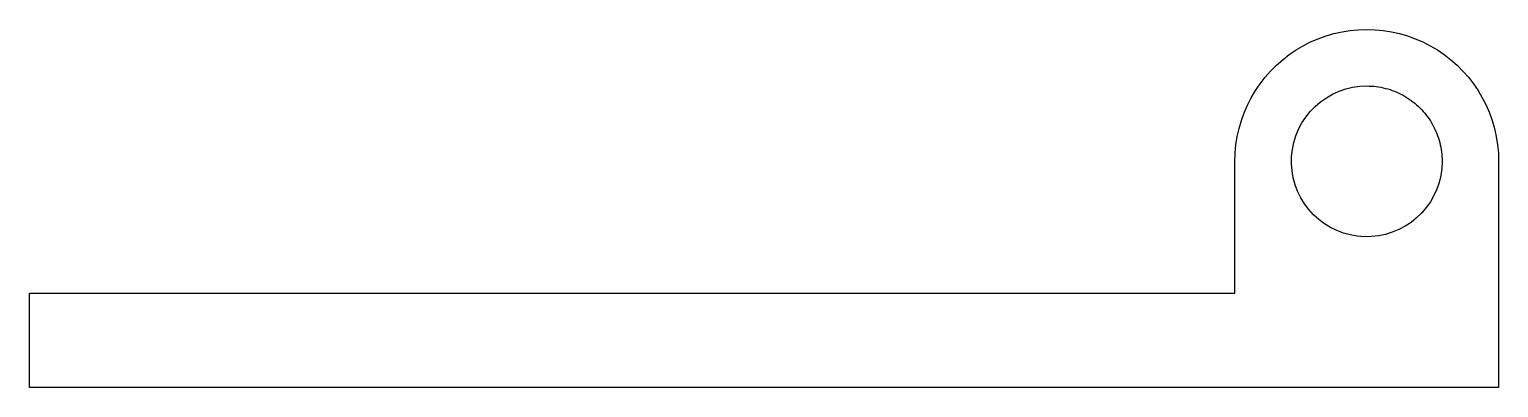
# Model space of a CAD drawing. Header units: metres. Extents: x -51.5 to 26.5, y 0 to 19.
import ezdxf

# ---------------------------------------------------------------- set-up
doc = ezdxf.new("R2010")
doc.units = ezdxf.units.M

msp = doc.modelspace()

# ---------------------------------------------------------------- linework, layer by layer
for points in [[(12.5, 12), (12.514, 12.44), (12.555, 12.877), (12.624, 13.312), (12.72, 13.741), (12.843, 14.163), (12.992, 14.577), (13.166, 14.98), (13.366, 15.372), (13.59, 15.751), (13.837, 16.114), (14.106, 16.462), (14.397, 16.792), (14.708, 17.103), (15.038, 17.394), (15.386, 17.663), (15.749, 17.91), (16.128, 18.134), (16.52, 18.334), (16.923, 18.508), (17.337, 18.657), (17.759, 18.78), (18.188, 18.876), (18.623, 18.945), (19.06, 18.986), (19.5, 19), (19.94, 18.986), (20.377, 18.945), (20.812, 18.876), (21.241, 18.78), (21.663, 18.657), (22.077, 18.508), (22.48, 18.334), (22.872, 18.134), (23.251, 17.91), (23.614, 17.663), (23.962, 17.394), (24.292, 17.103), (24.603, 16.792), (24.894, 16.462), (25.163, 16.114), (25.41, 15.751), (25.634, 15.372), (25.834, 14.98), (26.008, 14.577), (26.157, 14.163), (26.28, 13.741), (26.376, 13.312), (26.445, 12.877), (26.486, 12.44), (26.5, 12)], [(23.5, 12), (23.482, 11.624), (23.429, 11.25), (23.341, 10.884), (23.219, 10.528), (23.064, 10.184), (22.877, 9.857), (22.661, 9.548), (22.416, 9.262), (22.145, 9), (21.851, 8.764), (21.536, 8.557), (21.203, 8.381), (20.855, 8.236), (20.495, 8.126), (20.126, 8.049), (19.751, 8.008), (19.374, 8.002), (18.999, 8.032), (18.627, 8.096), (18.264, 8.196), (17.911, 8.329), (17.573, 8.495), (17.252, 8.692), (16.95, 8.918), (16.672, 9.172), (16.418, 9.45), (16.192, 9.752), (15.995, 10.073), (15.829, 10.411), (15.696, 10.764), (15.596, 11.127), (15.532, 11.499), (15.502, 11.874), (15.508, 12.251), (15.549, 12.626), (15.626, 12.995), (15.736, 13.355), (15.881, 13.703), (16.057, 14.036), (16.264, 14.351), (16.5, 14.645), (16.762, 14.916), (17.048, 15.161), (17.357, 15.377), (17.684, 15.564), (18.028, 15.719), (18.384, 15.841), (18.75, 15.929), (19.124, 15.982), (19.5, 16)], [(19.5, 16), (19.626, 15.998), (19.751, 15.992), (19.876, 15.982), (20.001, 15.968), (20.126, 15.951), (20.25, 15.929), (20.373, 15.904), (20.495, 15.874), (20.616, 15.841), (20.736, 15.804), (20.855, 15.764), (20.972, 15.719), (21.089, 15.671), (21.203, 15.619), (21.316, 15.564), (21.427, 15.505), (21.536, 15.443), (21.643, 15.377), (21.748, 15.308), (21.851, 15.236), (21.952, 15.161), (22.05, 15.082), (22.145, 15), (22.238, 14.916), (22.328, 14.828), (22.416, 14.738), (22.5, 14.645), (22.582, 14.55), (22.661, 14.452), (22.736, 14.351), (22.808, 14.248), (22.877, 14.143), (22.943, 14.036), (23.005, 13.927), (23.064, 13.816), (23.119, 13.703), (23.171, 13.589), (23.219, 13.472), (23.264, 13.355), (23.304, 13.236), (23.341, 13.116), (23.374, 12.995), (23.404, 12.873), (23.429, 12.75), (23.451, 12.626), (23.468, 12.501), (23.482, 12.376), (23.492, 12.251), (23.498, 12.126), (23.5, 12)], [(12.5, 5), (12.5, 5.14), (12.5, 5.28), (12.5, 5.42), (12.5, 5.56), (12.5, 5.7), (12.5, 5.84), (12.5, 5.98), (12.5, 6.12), (12.5, 6.26), (12.5, 6.4), (12.5, 6.54), (12.5, 6.68), (12.5, 6.82), (12.5, 6.96), (12.5, 7.1), (12.5, 7.24), (12.5, 7.38), (12.5, 7.52), (12.5, 7.66), (12.5, 7.8), (12.5, 7.94), (12.5, 8.08), (12.5, 8.22), (12.5, 8.36), (12.5, 8.5), (12.5, 8.64), (12.5, 8.78), (12.5, 8.92), (12.5, 9.06), (12.5, 9.2), (12.5, 9.34), (12.5, 9.48), (12.5, 9.62), (12.5, 9.76), (12.5, 9.9), (12.5, 10.04), (12.5, 10.18), (12.5, 10.32), (12.5, 10.46), (12.5, 10.6), (12.5, 10.74), (12.5, 10.88), (12.5, 11.02), (12.5, 11.16), (12.5, 11.3), (12.5, 11.44), (12.5, 11.58), (12.5, 11.72), (12.5, 11.86), (12.5, 12)], [(12.5, 5), (12.5, 5.14), (12.5, 5.28), (12.5, 5.42), (12.5, 5.56), (12.5, 5.7), (12.5, 5.84), (12.5, 5.98), (12.5, 6.12), (12.5, 6.26), (12.5, 6.4), (12.5, 6.54), (12.5, 6.68), (12.5, 6.82), (12.5, 6.96), (12.5, 7.1), (12.5, 7.24), (12.5, 7.38), (12.5, 7.52), (12.5, 7.66), (12.5, 7.8), (12.5, 7.94), (12.5, 8.08), (12.5, 8.22), (12.5, 8.36), (12.5, 8.5), (12.5, 8.64), (12.5, 8.78), (12.5, 8.92), (12.5, 9.06), (12.5, 9.2), (12.5, 9.34), (12.5, 9.48), (12.5, 9.62), (12.5, 9.76), (12.5, 9.9), (12.5, 10.04), (12.5, 10.18), (12.5, 10.32), (12.5, 10.46), (12.5, 10.6), (12.5, 10.74), (12.5, 10.88), (12.5, 11.02), (12.5, 11.16), (12.5, 11.3), (12.5, 11.44), (12.5, 11.58), (12.5, 11.72), (12.5, 11.86), (12.5, 12)], [(26.5, 12), (26.5, 11.76), (26.5, 11.52), (26.5, 11.28), (26.5, 11.04), (26.5, 10.8), (26.5, 10.56), (26.5, 10.32), (26.5, 10.08), (26.5, 9.84), (26.5, 9.6), (26.5, 9.36), (26.5, 9.12), (26.5, 8.88), (26.5, 8.64), (26.5, 8.4), (26.5, 8.16), (26.5, 7.92), (26.5, 7.68), (26.5, 7.44), (26.5, 7.2), (26.5, 6.96), (26.5, 6.72), (26.5, 6.48), (26.5, 6.24), (26.5, 6), (26.5, 5.76), (26.5, 5.52), (26.5, 5.28), (26.5, 5.04), (26.5, 4.8), (26.5, 4.56), (26.5, 4.32), (26.5, 4.08), (26.5, 3.84), (26.5, 3.6), (26.5, 3.36), (26.5, 3.12), (26.5, 2.88), (26.5, 2.64), (26.5, 2.4), (26.5, 2.16), (26.5, 1.92), (26.5, 1.68), (26.5, 1.44), (26.5, 1.2), (26.5, 0.96), (26.5, 0.72), (26.5, 0.48), (26.5, 0.24), (26.5, 0)], [(-51.5, 0), (-51.5, 0.1), (-51.5, 0.2), (-51.5, 0.3), (-51.5, 0.4), (-51.5, 0.5), (-51.5, 0.6), (-51.5, 0.7), (-51.5, 0.8), (-51.5, 0.9), (-51.5, 1), (-51.5, 1.1), (-51.5, 1.2), (-51.5, 1.3), (-51.5, 1.4), (-51.5, 1.5), (-51.5, 1.6), (-51.5, 1.7), (-51.5, 1.8), (-51.5, 1.9), (-51.5, 2), (-51.5, 2.1), (-51.5, 2.2), (-51.5, 2.3), (-51.5, 2.4), (-51.5, 2.5), (-51.5, 2.6), (-51.5, 2.7), (-51.5, 2.8), (-51.5, 2.9), (-51.5, 3), (-51.5, 3.1), (-51.5, 3.2), (-51.5, 3.3), (-51.5, 3.4), (-51.5, 3.5), (-51.5, 3.6), (-51.5, 3.7), (-51.5, 3.8), (-51.5, 3.9), (-51.5, 4), (-51.5, 4.1), (-51.5, 4.2), (-51.5, 4.3), (-51.5, 4.4), (-51.5, 4.5), (-51.5, 4.6), (-51.5, 4.7), (-51.5, 4.8), (-51.5, 4.9), (-51.5, 5)], [(-51.5, 5), (-50.22, 5), (-48.94, 5), (-47.66, 5), (-46.38, 5), (-45.1, 5), (-43.82, 5), (-42.54, 5), (-41.26, 5), (-39.98, 5), (-38.7, 5), (-37.42, 5), (-36.14, 5), (-34.86, 5), (-33.58, 5), (-32.3, 5), (-31.02, 5), (-29.74, 5), (-28.46, 5), (-27.18, 5), (-25.9, 5), (-24.62, 5), (-23.34, 5), (-22.06, 5), (-20.78, 5), (-19.5, 5), (-18.22, 5), (-16.94, 5), (-15.66, 5), (-14.38, 5), (-13.1, 5), (-11.82, 5), (-10.54, 5), (-9.26, 5), (-7.98, 5), (-6.7, 5), (-5.42, 5), (-4.14, 5), (-2.86, 5), (-1.58, 5), (-0.3, 5), (0.98, 5), (2.26, 5), (3.54, 5), (4.82, 5), (6.1, 5), (7.38, 5), (8.66, 5), (9.94, 5), (11.22, 5), (12.5, 5)], [(-20, 5), (-19.35, 5), (-18.7, 5), (-18.05, 5), (-17.4, 5), (-16.75, 5), (-16.1, 5), (-15.45, 5), (-14.8, 5), (-14.15, 5), (-13.5, 5), (-12.85, 5), (-12.2, 5), (-11.55, 5), (-10.9, 5), (-10.25, 5), (-9.6, 5), (-8.95, 5), (-8.3, 5), (-7.65, 5), (-7, 5), (-6.35, 5), (-5.7, 5), (-5.05, 5), (-4.4, 5), (-3.75, 5), (-3.1, 5), (-2.45, 5), (-1.8, 5), (-1.15, 5), (-0.5, 5), (0.15, 5), (0.8, 5), (1.45, 5), (2.1, 5), (2.75, 5), (3.4, 5), (4.05, 5), (4.7, 5), (5.35, 5), (6, 5), (6.65, 5), (7.3, 5), (7.95, 5), (8.6, 5), (9.25, 5), (9.9, 5), (10.55, 5), (11.2, 5), (11.85, 5), (12.5, 5)], [(26.5, 0), (24.94, 0), (23.38, 0), (21.82, 0), (20.26, 0), (18.7, 0), (17.14, 0), (15.58, 0), (14.02, 0), (12.46, 0), (10.9, 0), (9.34, 0), (7.78, 0), (6.22, 0), (4.66, 0), (3.1, 0), (1.54, 0), (-0.02, 0), (-1.58, 0), (-3.14, 0), (-4.7, 0), (-6.26, 0), (-7.82, 0), (-9.38, 0), (-10.94, 0), (-12.5, 0), (-14.06, 0), (-15.62, 0), (-17.18, 0), (-18.74, 0), (-20.3, 0), (-21.86, 0), (-23.42, 0), (-24.98, 0), (-26.54, 0), (-28.1, 0), (-29.66, 0), (-31.22, 0), (-32.78, 0), (-34.34, 0), (-35.9, 0), (-37.46, 0), (-39.02, 0), (-40.58, 0), (-42.14, 0), (-43.7, 0), (-45.26, 0), (-46.82, 0), (-48.38, 0), (-49.94, 0), (-51.5, 0)]]:
    msp.add_lwpolyline(points)

doc.saveas('drawing.dxf')
